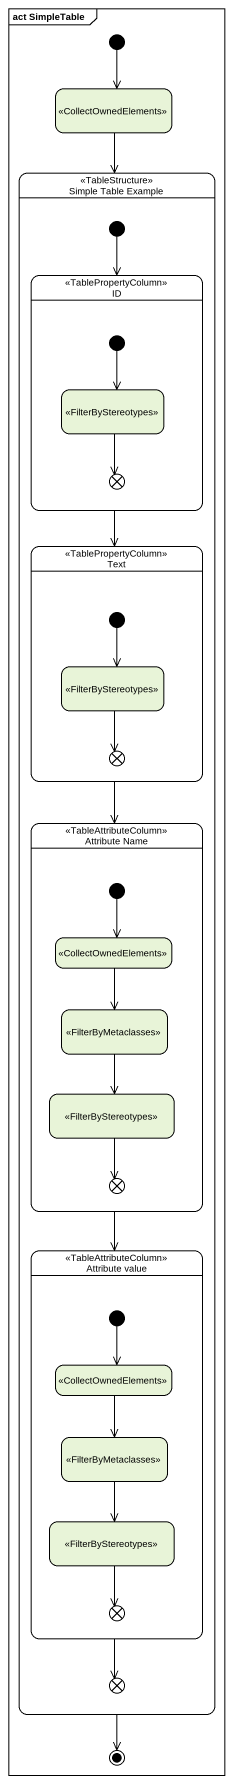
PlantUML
@startuml
mainframe act SimpleTable
hide empty description
state " " as state1 <<CollectOwnedElements>>
state "Simple Table Example" as Simple_Table_Example <<TableStructure>> {
  state ID <<TablePropertyColumn>> {
    state " " as state2 <<FilterByStereotypes>>
    state flowfinal1 <<end>>
    [*] --> state2
  }
  state Text <<TablePropertyColumn>> {
    state " " as state3 <<FilterByStereotypes>>
    state flowfinal2 <<end>>
    [*] --> state3
  }
  state "Attribute Name" as Attribute_Name <<TableAttributeColumn>> {
    state " " as state4 <<CollectOwnedElements>>
    state " " as state5 <<FilterByMetaclasses>>
    state " " as state6 <<FilterByStereotypes>>
    state flowfinal3 <<end>>
    [*] --> state4
  }
  state "Attribute value" as Attribute_value <<TableAttributeColumn>> {
    state " " as state7 <<CollectOwnedElements>>
    state " " as state8 <<FilterByMetaclasses>>
    state " " as state9 <<FilterByStereotypes>>
    state flowfinal4 <<end>>
    [*] --> state7
  }
  state flowfinal5 <<end>>
  [*] --> ID
}
[*] --> state1
state1 --> Simple_Table_Example
ID --> Text
state2 --> flowfinal1
Text --> Attribute_Name
state3 --> flowfinal2
Attribute_Name --> Attribute_value
state4 --> state5
state5 --> state6
state6 --> flowfinal3
Attribute_value --> flowfinal5
state7 --> state8
state8 --> state9
state9 --> flowfinal4
Simple_Table_Example --> [*]
@enduml
